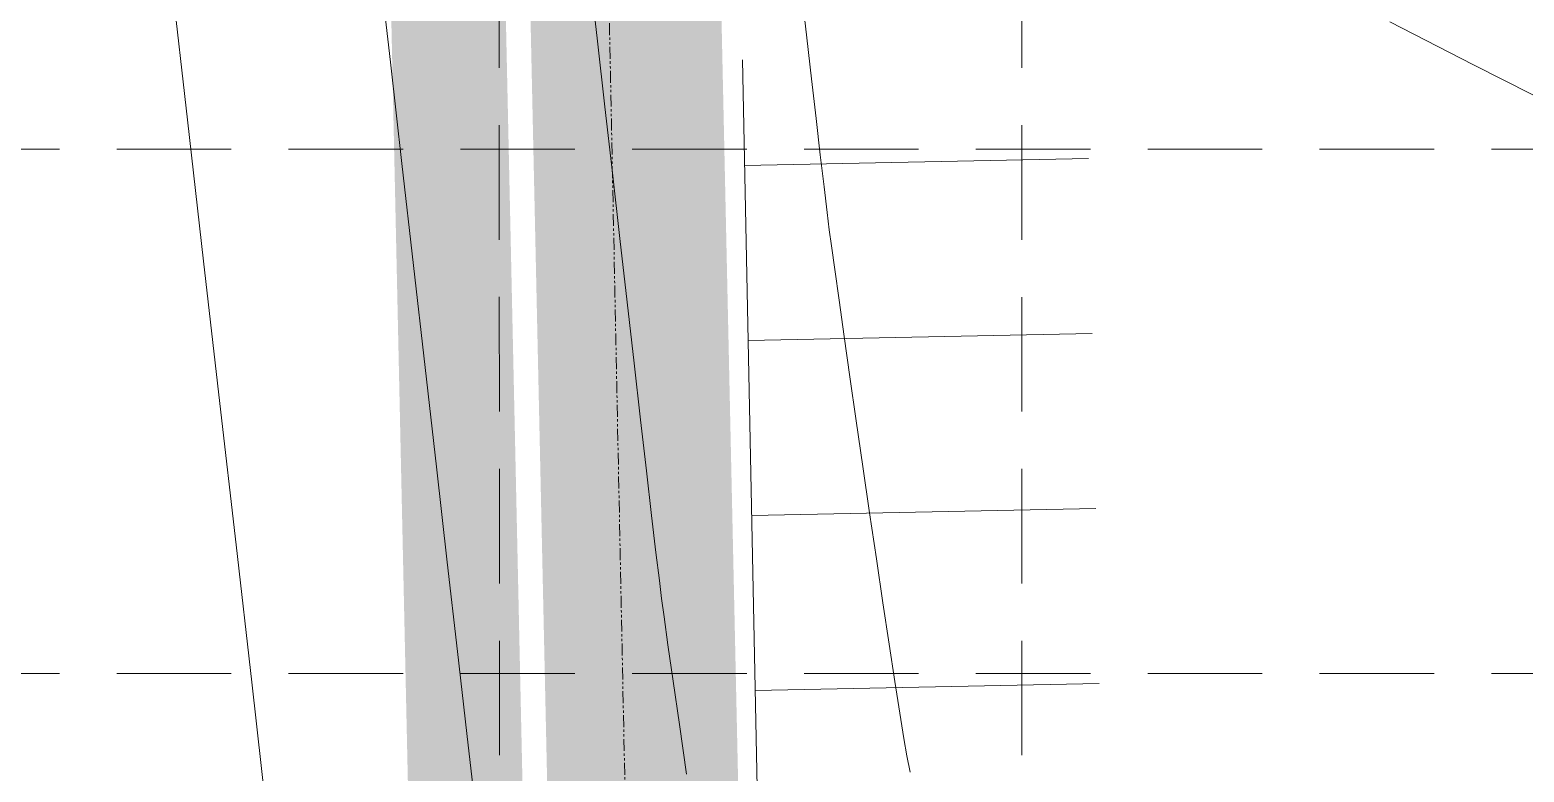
# Model space of a CAD drawing. Extents: x 2140663 to 2528301, y 336313 to 7007653.
# Drawn here: x 2527314.4 to 2527392.7, y 7006823.1 to 7006862 of the extents above; entities that cross this region are included whole.
import ezdxf

# ---------------------------------------------------------------- set-up
doc = ezdxf.new("R2010")
doc.units = 0
doc.header["$MEASUREMENT"] = 0
doc.linetypes.add('HIDDEN', pattern=[0.375, 0.25, -0.125])
doc.linetypes.add('PHANTOM2', pattern=[1.25, 0.625, -0.125, 0.125, -0.125, 0.125, -0.125])
for name, color, linetype in [('1 EXISTING CONTOURS', 43, 'Continuous'), ('1 SILT FENCE', 200, 'Continuous'), ('GRID', 254, 'HIDDEN'), ('LIMITS OF DISTURBANCE', 1, 'HIDDEN'), ('xdrc002ar$0$xdrc002ar$0$C-PKNG-FACE-N', 1, 'Continuous'), ('xdrc002ar$0$xdrc002ar$0$C-PKNG-STRP-N', 6, 'Continuous'), ('xdrc002pt$0$v-prop-line', 3, 'PHANTOM2')]:
    doc.layers.add(name, color=color, linetype=linetype)

msp = doc.modelspace()

# ---------------------------------------------------------------- linework, layer by layer
at = {"layer": '1 EXISTING CONTOURS', "color": 43, "lineweight": 0}
for points, elevation in [([(2527332.693710884, 7006865.446019855), (2527333.279494551, 7006860.308805083)], 600), ([(2527344.128481384, 7006861.423223267), (2527344.518531041, 7006857.985028684)], 601), ([(2527355.097411838, 7006861.591721544), (2527355.341045638, 7006859.441451853)], 602), ([(2527344.518531041, 7006857.985028684), (2527344.912157636, 7006854.517336046)], 601), ([(2527355.577236728, 7006857.367976992), (2527355.79686302, 7006855.455666001)], 602), ([(2527356.26513224, 7006851.529406649), (2527356.377025697, 7006850.70254134)], 602), ([(2527356.550414707, 7006849.455762525), (2527356.776364418, 7006847.852694625)], 602), ([(2527345.682699585, 7006847.74185473), (2527346.045893912, 7006844.558265113)], 601), ([(2527357.350206542, 7006843.832189267), (2527357.680229254, 7006841.542000652)], 602), ([(2527324.351974141, 7006842.43446521), (2527325.196288217, 7006835.03793843)], 599), ([(2527358.027073263, 7006839.150020647), (2527358.381803722, 7006836.719873671)], 602), ([(2527358.381803722, 7006836.719873671), (2527358.735485778, 7006834.315184149)], 602), ([(2527347.191414927, 7006834.633902647), (2527347.366678541, 7006833.165808684)], 601), ([(2527358.735485778, 7006834.315184149), (2527359.07918458, 7006831.999576503)], 602), ([(2527348.088761528, 7006827.902050519), (2527348.414683764, 7006825.623549535)], 601), ([(2527360.175450241, 7006824.900453144), (2527360.335210016, 7006823.984621224)], 602)]:
    msp.add_lwpolyline(points, dxfattribs=dict(at, elevation=elevation))
at = {"layer": '1 EXISTING CONTOURS', "color": 43, "lineweight": 0, "extrusion": (0.9935159374692104, 0.1136929285165792, 0), "elevation": 3307565.461302569}
msp.add_lwpolyline([(6674092.936665202, 599), (6674085.686607355, 599)], dxfattribs=at)
at = {"layer": '1 EXISTING CONTOURS', "color": 43, "lineweight": 0, "extrusion": (0.9936279817924073, 0.1127095106863107, 0), "elevation": 3300979.76813613}
msp.add_lwpolyline([(6677361.222657681, 601), (6677357.854599355, 601)], dxfattribs=at)
at = {"layer": '1 EXISTING CONTOURS', "color": 43, "lineweight": 0, "extrusion": (0.9936848013589055, 0.1122074665444012, 0), "elevation": 3297616.535569446}
msp.add_lwpolyline([(6679025.912693532, 602.0000000000007), (6679023.75638051, 602.0000000000007)], dxfattribs=at)
at = {"layer": '1 EXISTING CONTOURS', "color": 43, "lineweight": 0, "extrusion": (-0.4564788474024112, -0.889734264752216, 0), "elevation": -7387943.673814358}
msp.add_lwpolyline([(-949782.8896406577, 603.0000000000007), (-949777.9639805923, 603.0000000000007)], dxfattribs=at)
at = {"layer": '1 EXISTING CONTOURS', "color": 43, "lineweight": 0, "extrusion": (0.9935699380807851, 0.1132200430230661, 0), "elevation": 3304399.395636434}
msp.add_lwpolyline([(6675660.980522176, 600), (6675655.653658214, 600)], dxfattribs=at)
at = {"layer": '1 EXISTING CONTOURS', "color": 43, "lineweight": 0, "extrusion": (-0.4518173188428656, -0.8921104810468514, 0), "elevation": -7392811.988421885}
msp.add_lwpolyline([(-911109.6597898798, 603.0000000000007), (-911104.5141924033, 603.0000000000007)], dxfattribs=at)
at = {"layer": '1 EXISTING CONTOURS', "color": 43, "lineweight": 0, "extrusion": (0.9935746326246555, 0.1131788381491042, 0), "elevation": 3304144.365148984}
msp.add_lwpolyline([(6675794.654303648, 602.0000000000007), (6675792.567419792, 602.0000000000007)], dxfattribs=at)
at = {"layer": '1 EXISTING CONTOURS', "color": 43, "lineweight": 0, "extrusion": (0.993529177215939, 0.1135771720928964, 0), "elevation": 3306787.833671953}
msp.add_lwpolyline([(6674471.00945521, 599.0000000000007), (6674463.56011324, 599.0000000000007)], dxfattribs=at)
at = {"layer": '1 EXISTING CONTOURS', "color": 43, "lineweight": 0, "extrusion": (0.9932986257739921, 0.115576122254984, 0), "elevation": 3320244.222633027}
msp.add_lwpolyline([(6667797.912549954, 602.0000000000007), (6667796.234526814, 602.0000000000007)], dxfattribs=at)
at = {"layer": '1 EXISTING CONTOURS', "color": 43, "lineweight": 0, "extrusion": (0.993574392569392, 0.1131809455269046, 0), "elevation": 3304136.703129322}
msp.add_lwpolyline([(6675785.67804083, 600.0000000000007), (6675780.287645471, 600.0000000000007)], dxfattribs=at)
at = {"layer": '1 EXISTING CONTOURS', "color": 43, "lineweight": 0, "extrusion": (0.9936055224872045, 0.1129073322815189, 0), "elevation": 3302309.113186889}
msp.add_lwpolyline([(6676693.571902524, 601.0000000000003), (6676690.114704386, 601.0000000000003)], dxfattribs=at)
at = {"layer": '1 EXISTING CONTOURS', "color": 43, "lineweight": 0, "extrusion": (0.9929901472793132, 0.1181971548143516, 0), "elevation": 3337829.779580869}
msp.add_lwpolyline([(6659010.488476576, 602), (6659009.142162984, 602)], dxfattribs=at)
at = {"layer": '1 EXISTING CONTOURS', "color": 43, "lineweight": 0, "extrusion": (0.9922945820096433, 0.1239010190204566, 0), "elevation": 3376037.97331738}
msp.add_lwpolyline([(6639719.722667984, 602.0000000000007), (6639718.792898581, 602.0000000000007)], dxfattribs=at)
at = {"layer": '1 EXISTING CONTOURS', "color": 43, "lineweight": 0, "extrusion": (0.9935849118565682, 0.1130885623349057, 0), "elevation": 3303526.875002077}
msp.add_lwpolyline([(6676087.668160709, 601.0000000000007), (6676084.306203299, 601.0000000000007)], dxfattribs=at)
at = {"layer": '1 EXISTING CONTOURS', "color": 43, "lineweight": 0, "extrusion": (0.9904678709323845, 0.1377439532272449, 0), "elevation": 3468416.60528117}
msp.add_lwpolyline([(6591932.438701597, 602.0000000000007), (6591931.179923952, 602.0000000000007)], dxfattribs=at)
at = {"layer": '1 EXISTING CONTOURS', "color": 43, "lineweight": 0, "extrusion": (0.9935396056114103, 0.1134859113790053, 0), "elevation": 3306174.739476875}
msp.add_lwpolyline([(6674767.275661778, 599.0000000000007), (6674759.76148572, 599.0000000000007)], dxfattribs=at)
at = {"layer": '1 EXISTING CONTOURS', "color": 43, "lineweight": 0, "extrusion": (0.993575321821957, 0.1131727876584946, 0), "elevation": 3304081.890703882}
msp.add_lwpolyline([(6675807.416440709, 600), (6675802.055341916, 600)], dxfattribs=at)
at = {"layer": '1 EXISTING CONTOURS', "color": 43, "lineweight": 0, "extrusion": (0.9900401979838694, 0.1407849650213432, 0), "elevation": 3488643.63309919}
msp.add_lwpolyline([(6581247.199967718, 602.0000000000007), (6581245.285164092, 602.0000000000007)], dxfattribs=at)
at = {"layer": '1 EXISTING CONTOURS', "color": 43, "lineweight": 0, "extrusion": (0.9899019814933195, 0.1417535432911632, 0), "elevation": 3495080.989411822}
msp.add_lwpolyline([(6577828.880391326, 602), (6577826.733943657, 602)], dxfattribs=at)
at = {"layer": '1 EXISTING CONTOURS', "color": 43, "lineweight": 0, "extrusion": (0.9935134705130745, 0.1137144841656791, 0), "elevation": 3307732.055815771}
msp.add_lwpolyline([(6673998.60251063, 601.0000000000007), (6673995.618464981, 601.0000000000007)], dxfattribs=at)
at = {"layer": '1 EXISTING CONTOURS', "color": 43, "lineweight": 0, "extrusion": (0.9935727168502868, 0.1131956550877284, 0), "elevation": 3304235.535584502}
msp.add_lwpolyline([(6675726.009054393, 600.0000000000007), (6675720.770080136, 600.0000000000007)], dxfattribs=at)
at = {"layer": '1 EXISTING CONTOURS', "color": 43, "lineweight": 0, "extrusion": (0.9934532454832576, 0.1142394373182146, 0), "elevation": 3311258.109888226}
msp.add_lwpolyline([(6672246.892768615, 601), (6672244.191393425, 601)], dxfattribs=at)
at = {"layer": '1 EXISTING CONTOURS', "color": 43, "lineweight": 0, "extrusion": (0.9896500110729406, 0.143502110030928, 0), "elevation": 3506696.102153617}
msp.add_lwpolyline([(6571639.649711516, 602), (6571637.23271563, 602)], dxfattribs=at)
at = {"layer": '1 EXISTING CONTOURS', "color": 43, "lineweight": 0, "extrusion": (0.9935661731516434, 0.113253077524626, 0), "elevation": 3304621.347239068}
msp.add_lwpolyline([(6675529.793662118, 600.0000000000003), (6675524.769640342, 600.0000000000003)], dxfattribs=at)
at = {"layer": '1 EXISTING CONTOURS', "color": 43, "lineweight": 0, "extrusion": (0.9933629813646179, 0.1150216816708832, 0), "elevation": 3316511.041333728}
msp.add_lwpolyline([(6669634.722576293, 601.0000000000007), (6669632.366347139, 601.0000000000007)], dxfattribs=at)
at = {"layer": '1 EXISTING CONTOURS', "color": 43, "lineweight": 0, "extrusion": (0.9932172821882442, 0.116273085288892, 0), "elevation": 3324911.189596152}
msp.add_lwpolyline([(6665448.744894237, 601.0000000000003), (6665446.796285218, 601.0000000000003)], dxfattribs=at)
at = {"layer": '1 EXISTING CONTOURS', "color": 43, "lineweight": 0, "extrusion": (0.99355436295374, 0.1133566401036493, 0), "elevation": 3305306.253036304}
msp.add_lwpolyline([(6675182.429740335, 599.0000000000003), (6675175.189246353, 599.0000000000003)], dxfattribs=at)
at = {"layer": '1 EXISTING CONTOURS', "color": 43, "lineweight": 0, "extrusion": (0.9935547589040589, 0.1133531696032253, 0), "elevation": 3305293.828190399}
msp.add_lwpolyline([(6675191.825560998, 600), (6675187.10931963, 600)], dxfattribs=at)
at = {"layer": '1 EXISTING CONTOURS', "color": 43, "lineweight": 0, "extrusion": (0.992309213533708, 0.1237837822015216, 0), "elevation": 3375242.388274131}
msp.add_lwpolyline([(6640100.492140991, 601), (6640099.546169487, 601)], dxfattribs=at)
at = {"layer": '1 EXISTING CONTOURS', "color": 43, "lineweight": 0, "extrusion": (0.990899555223118, 0.1346033857621237, 0), "elevation": 3447490.838802889}
msp.add_lwpolyline([(6602877.409055306, 601.0000000000007), (6602876.440155129, 601.0000000000007)], dxfattribs=at)
at = {"layer": '1 EXISTING CONTOURS', "color": 43, "lineweight": 0, "extrusion": (0.988913167231613, 0.1484949415836783, 0), "elevation": 3539817.78019176}
msp.add_lwpolyline([(6553848.386136526, 602.0000000000007), (6553846.198986615, 602.0000000000007)], dxfattribs=at)
at = {"layer": '1 EXISTING CONTOURS', "color": 43, "lineweight": 0, "extrusion": (0.9903496199340321, 0.1385915953314563, 0), "elevation": 3474045.672671923}
msp.add_lwpolyline([(6588943.54443677, 601), (6588942.067429878, 601)], dxfattribs=at)
at = {"layer": '1 EXISTING CONTOURS', "color": 43, "lineweight": 0, "extrusion": (0.9900858403364249, 0.1404636207895682, 0), "elevation": 3486495.973655506}
msp.add_lwpolyline([(6582362.549225135, 601.0000000000007), (6582360.627951358, 601.0000000000007)], dxfattribs=at)
at = {"layer": '1 EXISTING CONTOURS', "color": 43, "lineweight": 0, "extrusion": (0.9885651106738852, 0.1507946350449153, 0), "elevation": 3555051.676936874}
msp.add_lwpolyline([(6545595.27401758, 602), (6545593.304930665, 602)], dxfattribs=at)
at = {"layer": '1 EXISTING CONTOURS', "color": 43, "lineweight": 0, "extrusion": (0.9935366804198255, 0.1135115177431522, 0), "elevation": 3306357.656182323}
msp.add_lwpolyline([(6674660.237383255, 600.0000000000007), (6674655.921750148, 600.0000000000007)], dxfattribs=at)
at = {"layer": '1 EXISTING CONTOURS', "color": 43, "lineweight": 0, "extrusion": (0.9935593195951135, 0.1133131874306576, 0), "elevation": 3305014.314685984}
msp.add_lwpolyline([(6675319.738650104, 599.0000000000007), (6675312.836672337, 599.0000000000007)], dxfattribs=at)
at = {"layer": '1 EXISTING CONTOURS', "color": 43, "lineweight": 0, "extrusion": (0.9880363210660296, 0.1542213612127249, 0), "elevation": 3577725.715876088}
msp.add_lwpolyline([(6533227.597535826, 602), (6533225.910740066, 602)], dxfattribs=at)
at = {"layer": '1 EXISTING CONTOURS', "color": 43, "lineweight": 0, "extrusion": (0.987120690744786, 0.1599773168406593, 0), "elevation": 3615742.569298122}
msp.add_lwpolyline([(6512262.87640263, 602.0000000000007), (6512261.536104606, 602.0000000000007)], dxfattribs=at)
at = {"layer": '1 EXISTING CONTOURS', "color": 43, "lineweight": 0, "extrusion": (0.9935084919647617, 0.1137579728806086, 0), "elevation": 3308013.282507535}
msp.add_lwpolyline([(6673835.534915697, 600), (6673831.712718579, 600)], dxfattribs=at)
at = {"layer": '1 EXISTING CONTOURS', "color": 43, "lineweight": 0, "extrusion": (0.9898081202563441, 0.1424074614428704, 0), "elevation": 3499414.233393535}
msp.add_lwpolyline([(6575499.627492773, 601), (6575497.00922946, 601)], dxfattribs=at)
at = {"layer": '1 EXISTING CONTOURS', "color": 43, "lineweight": 0, "extrusion": (0.9790899282144478, 0.2034279048435287, 0), "elevation": 3899896.5719717}
msp.add_lwpolyline([(6346175.174337655, 602.0000000000003), (6346174.308982619, 602.0000000000003)], dxfattribs=at)
at = {"layer": '1 SILT FENCE', "color": 200, "linetype": 'Continuous', "lineweight": 0, "const_width": 10}
msp.add_lwpolyline([(2527349.882174684, 7006666.896567727), (2527332.665792525, 7007457.699583834), (2527360.286020877, 7007457.772928173)], dxfattribs=at)
at = {"layer": 'GRID', "color": 253, "linetype": 'HIDDEN', "lineweight": 0, "ltscale": 24}
for p, q in [((2527339.208465025, 7006032.020494846), (2527338.773547749, 7007623.404141763)), ((2527366.415647264, 7006032.016217309), (2527366.29970966, 7007623.616497753)), ((2527228.947377252, 7006855.753772439), (2528272.331315909, 7006855.753772439)), ((2527228.947377252, 7006828.296300367), (2528272.331315909, 7006828.296300367))]:
    msp.add_line(p, q, dxfattribs=at)
at = {"layer": 'LIMITS OF DISTURBANCE', "ltscale": 70, "const_width": 6}
msp.add_lwpolyline([(2527323.279507909, 7007478.034385583), (2527323.279507909, 7007463.102355542), (2527345.362386929, 7006446.874516389, 0.3527120601780434), (2527681.725039883, 7006131.321992346), (2528205.897920626, 7006144.525554366), (2528183.386823632, 7007495.015237641)], format="xyb", close=True, dxfattribs=at)
at = {"layer": 'xdrc002ar$0$xdrc002ar$0$C-PKNG-FACE-N', "color": 7, "lineweight": 0}
msp.add_line((2527355.646435559, 7006667.11594845), (2527351.721475656, 7006860.436443256), dxfattribs=at)
at = {"layer": 'xdrc002ar$0$xdrc002ar$0$C-PKNG-STRP-N', "color": 7, "linetype": 'Continuous', "lineweight": 0}
for p, q in [((2527369.84728429, 7006855.267854908), (2527351.833838091, 7006854.902130343)), ((2527370.033336674, 7006846.10400615), (2527352.019890476, 7006845.738281585)), ((2527370.219389058, 7006836.940157397), (2527352.205942859, 7006836.574432832)), ((2527370.405441442, 7006827.776308639), (2527352.391995243, 7006827.410584074))]:
    msp.add_line(p, q, dxfattribs=at)
at = {"layer": 'xdrc002pt$0$v-prop-line', "color": 7, "lineweight": 0}
msp.add_line((2527352.351449143, 7006488.063281032), (2527332.689739998, 7007456.483707082), dxfattribs=at)

doc.saveas('drawing.dxf')
